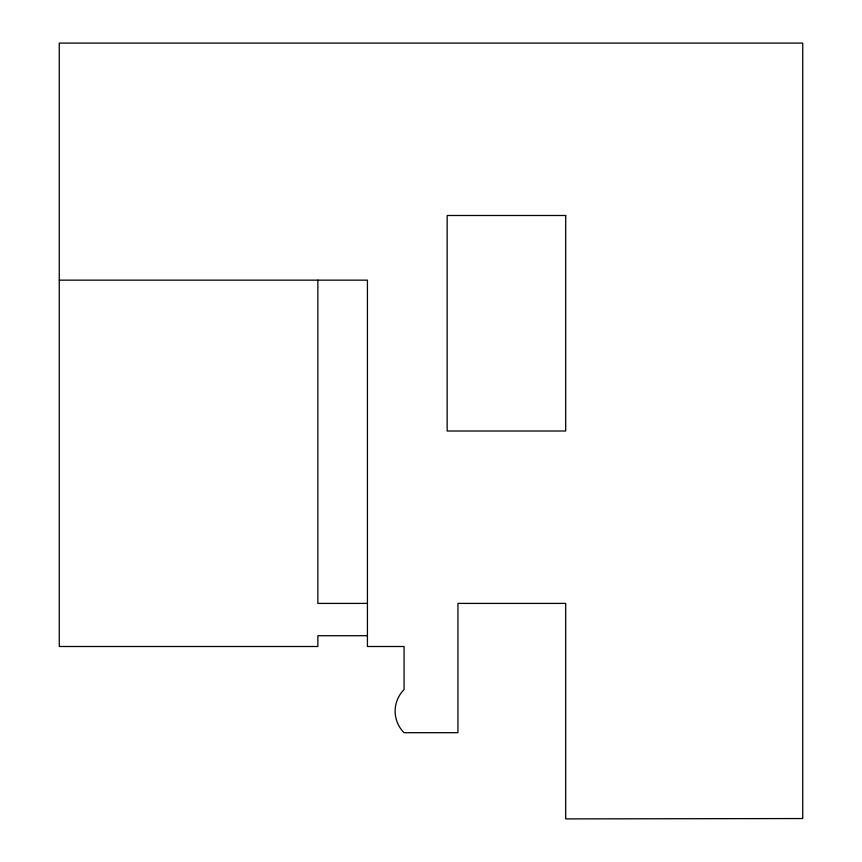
<?xml version="1.0" encoding="UTF-8"?>
<svg xmlns="http://www.w3.org/2000/svg" width="862" height="862" viewBox="0 0 862 862"><rect width="100%" height="100%" fill="white"/><g stroke="black" fill="none" stroke-linecap="round" stroke-linejoin="round"><path stroke-width="1.29" d="M59.262 280.15L367.427 280.15L367.427 646.5L404.062 646.5L404.062 689.6A30.472 30.472 0 0 0 404.062 732.7L457.937 732.7L457.937 603.4L565.688 603.4L565.688 818.9L802.737 818.544L802.737 43.1L59.262 43.1L59.262 646.5L317.862 646.5L317.862 635.725L367.427 635.725M367.427 603.4L317.862 603.4L317.862 280.15M565.688 215.5L447.162 215.5L447.162 431L565.688 431L565.688 215.5"/></g></svg>
